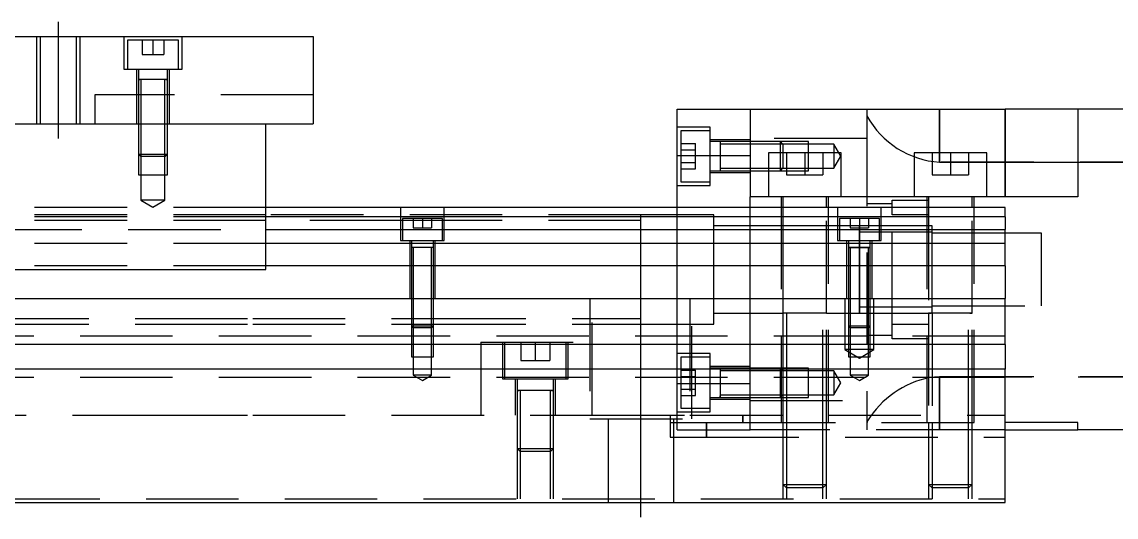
# Model space of a CAD drawing. Extents: x -12 to 553, y -287 to 102.
# Drawn here: x 205 to 355.2, y -239 to -171 of the extents above; entities that cross this region are included whole.
import ezdxf

# ---------------------------------------------------------------- set-up
doc = ezdxf.new("R2010")
doc.units = 0
doc.linetypes.add('CENTER', pattern=[50.8, 31.75, -6.35, 6.35, -6.35])
doc.linetypes.add('DASHED', pattern=[19.05, 12.7, -6.35])
doc.layers.get('0').update_dxf_attribs({"linetype": 'CONTINUOUS'})
doc.layers.add('CENTER', color=1, linetype='CENTER')

msp = doc.modelspace()

# ---------------------------------------------------------------- linework, layer by layer
at = {"color": 7, "linetype": 'CONTINUOUS'}
for p, q in [((95, -172.99), (245, -172.99)), ((245, -172.99), (245, -184.99)), ((295, -189.337524), (295, -182.99)), ((295, -182.99), (305, -182.99)), ((305, -182.99), (305, -194.99)), ((305, -182.99), (340, -182.99)), ((340, -194.99), (340, -182.99)), ((350, -182.99), (340, -182.99)), ((350, -182.99), (350, -194.99)), ((371, -182.99), (350, -182.99)), ((95, -184.99), (245, -184.99)), ((238.5, -204.99), (238.5, -184.99)), ((300.9, -187.433646), (300.9, -188.01866)), ((300.9, -189.293604), (300.9, -189.573698)), ((317.5, -188.99), (307.5, -188.99)), ((307.5, -188.99), (307.5, -194.99)), ((317.5, -194.99), (317.5, -188.99)), ((337.5, -188.99), (327.5, -188.99)), ((327.5, -188.99), (327.5, -194.99)), ((337.5, -194.99), (337.5, -188.99)), ((295, -196.49), (295, -189.337524)), ((295, -189.337524), (305, -189.337524)), ((300.9, -190.848714), (300.9, -191.433656)), ((305, -196.49), (305, -194.99)), ((350, -194.99), (305, -194.99)), ((340, -196.49), (238.5, -196.49)), ((340, -197.742272), (340, -196.49)), ((340, -197.742272), (238.5, -197.742272)), ((340, -197.742272), (340, -199.51668)), ((238.5, -199.51668), (340, -199.51668)), ((320, -204.99), (320, -198.989994)), ((340, -201.413076), (340, -199.51668)), ((340, -201.413076), (238.5, -201.413076)), ((340, -204.467372), (340, -201.413076)), ((181.5, -204.99), (238.5, -204.99)), ((340, -204.467372), (238.5, -204.467372)), ((340, -204.467372), (340, -208.99)), ((0, -208.99), (340, -208.99)), ((340, -215.29), (340, -208.99)), ((340, -215.29), (0, -215.29)), ((340, -215.29), (340, -218.69)), ((340, -218.69), (0, -218.69)), ((300.9, -218.546344), (300.9, -218.69)), ((300.9, -218.69), (300.9, -219.13136)), ((340, -236.99), (340, -218.69)), ((300.9, -220.406302), (300.9, -220.686396)), ((300.9, -221.961412), (300.9, -222.546354)), ((350, -225.99), (340, -225.99)), ((350, -226.99), (350, -225.99)), ((340, -226.99), (350, -226.99)), ((371, -226.99), (350, -226.99)), ((0, -236.99), (340, -236.99))]:
    msp.add_line(p, q, dxfattribs=at)
at = {"color": 3, "linetype": 'DASHED'}
for p, q in [((207.000006, -172.99), (207.000006, -184.99)), ((207.5, -172.99), (207.5, -184.99)), ((212.5, -184.99), (212.5, -172.99)), ((212.999994, -184.99), (212.999994, -172.99)), ((219, -172.99), (219, -177.49)), ((226.5, -173.49), (219.5, -173.49)), ((219.5, -173.49), (219.5, -177.49)), ((221.5, -173.49), (221.5, -175.49)), ((223, -173.49), (223, -175.49)), ((224.5, -173.49), (224.5, -175.49)), ((226.5, -177.49), (226.5, -173.49)), ((227, -177.49), (227, -172.99)), ((221.5, -175.49), (223, -175.49)), ((223, -175.49), (224.5, -175.49)), ((219, -177.49), (227, -177.49)), ((220.75, -177.49), (220.75, -184.99)), ((221, -177.49), (221, -178.89)), ((225, -178.89), (225, -177.49)), ((225.25, -184.99), (225.25, -177.49)), ((221, -178.885), (221, -178.89)), ((221, -178.89), (221.216462, -178.89)), ((221.216708, -178.89), (221, -178.89)), ((221, -178.89), (221, -178.895)), ((221, -178.89), (221, -184.99)), ((224.783332, -178.89), (221.216708, -178.89)), ((221.35, -178.89), (221.35, -184.99)), ((224.65, -184.99), (224.65, -178.89)), ((225, -178.89), (224.783332, -178.89)), ((224.783538, -178.89), (225, -178.89)), ((225, -178.89), (225, -178.885)), ((225, -178.895), (225, -178.89)), ((225, -184.99), (225, -178.89)), ((225, -180.99), (215, -180.99)), ((215, -180.99), (215, -184.99)), ((245, -180.99), (225, -180.99)), ((321, -182.99), (321, -183.606596)), ((331, -190.250598), (331, -182.99)), ((331, -182.99), (331, -188.99)), ((340, -182.99), (340, -194.99)), ((321, -183.606596), (321, -226.373404)), ((321, -183.606596), (321.037764, -183.91036)), ((221, -184.99), (221, -189.14)), ((221.000006, -184.99), (221.000002, -189.14)), ((221.35, -184.99), (221.35, -189.49)), ((224.65, -189.49), (224.65, -184.99)), ((224.999998, -189.14), (224.999994, -184.99)), ((225, -189.14), (225, -184.99)), ((299.5, -185.43365), (295, -185.43365)), ((295.5, -185.93365), (295.5, -189.43365)), ((299.5, -185.93365), (295.5, -185.93365)), ((299.5, -193.43365), (299.5, -185.43365)), ((295.5, -187.7016), (297.5, -187.7016)), ((297.5, -188.567626), (297.5, -187.7016)), ((305, -187.18365), (299.5, -187.18365)), ((300.9, -187.43365), (299.5, -187.43365)), ((300.9, -187.43365), (300.895, -187.43365)), ((300.9, -187.43365), (300.9, -187.650318)), ((305, -187.43365), (300.9, -187.43365)), ((300.905, -187.43365), (300.9, -187.43365)), ((300.9, -187.650318), (300.9, -188.018664)), ((305, -187.78365), (300.9, -187.78365)), ((321, -186.99), (305, -186.99)), ((309.15, -187.43365), (305, -187.43365)), ((309.15, -187.433654), (305, -187.433656)), ((309.5, -187.78365), (305, -187.78365)), ((309.15, -188.99), (309.15, -187.43365)), ((309.5, -187.78365), (309.15, -187.43365)), ((313, -187.433656), (309.15, -187.433654)), ((309.5, -187.78365), (309.5, -188.99)), ((313, -187.78365), (309.5, -187.78365)), ((313, -188.99), (313, -187.433656)), ((316.5, -187.78365), (313, -187.78365)), ((316.5, -187.78365), (316.5, -191.08365)), ((317.452628, -189.43365), (316.5, -187.78365)), ((221, -189.14), (225, -189.14)), ((221, -189.14), (221.35, -189.49)), ((221.000002, -189.14), (221.000006, -191.99)), ((224.65, -189.49), (225, -189.14)), ((224.999994, -191.99), (224.999998, -189.14)), ((295.5, -188.567626), (297.5, -188.567626)), ((297.5, -190.299676), (297.5, -188.567626)), ((300.9, -188.018664), (300.9, -189.43365)), ((309.15, -189.43365), (309.15, -188.99)), ((309.5, -188.99), (309.5, -189.43365)), ((310, -188.99), (310, -191.99)), ((312.5, -188.99), (312.5, -191.99)), ((313, -191.433646), (313, -188.99)), ((315, -188.99), (315, -191.99)), ((330, -188.99), (330, -191.99)), ((331, -188.99), (331, -190.250598)), ((332.5, -188.99), (332.5, -191.99)), ((335, -188.99), (335, -191.99)), ((224.65, -189.49), (221.35, -189.49)), ((221.35, -189.49), (221.35, -191.99)), ((224.65, -191.99), (224.65, -189.49)), ((295.5, -189.43365), (295.5, -192.93365)), ((295.5, -190.299676), (297.5, -190.299676)), ((297.5, -191.165702), (297.5, -190.299676)), ((300.9, -189.43365), (300.9, -190.84871)), ((309.15, -191.43365), (309.15, -189.43365)), ((309.5, -189.43365), (309.5, -191.08365)), ((316.5, -191.08365), (317.452628, -189.43365)), ((331, -190.250598), (337.5, -190.250598)), ((363, -190.250598), (331, -190.250598)), ((337.5, -190.250598), (350, -190.250598)), ((350, -190.250598), (360.500006, -190.250598)), ((221.000006, -191.99), (224.999994, -191.99)), ((221.35, -191.99), (221.35, -195.49)), ((224.65, -195.49), (224.65, -191.99)), ((295.5, -191.165702), (297.5, -191.165702)), ((299.5, -191.43365), (300.9, -191.43365)), ((299.5, -191.68365), (305, -191.68365)), ((300.895, -191.43365), (300.9, -191.43365)), ((300.9, -190.84871), (300.9, -191.216942)), ((300.9, -191.08365), (305, -191.08365)), ((300.9, -191.216942), (300.9, -191.43365)), ((300.9, -191.43365), (305, -191.43365)), ((300.9, -191.43365), (300.905, -191.43365)), ((305, -191.08365), (307.5, -191.08365)), ((305, -191.433646), (307.5, -191.433646)), ((305, -191.43365), (307.5, -191.43365)), ((307.5, -191.08365), (309.5, -191.08365)), ((307.5, -191.433646), (309.15, -191.433648)), ((307.5, -191.43365), (309.15, -191.43365)), ((309.15, -191.43365), (309.5, -191.08365)), ((309.15, -191.433648), (313, -191.433646)), ((309.5, -191.08365), (313, -191.08365)), ((310, -191.99), (312.5, -191.99)), ((312.5, -191.99), (315, -191.99)), ((313, -191.08365), (316.5, -191.08365)), ((330, -191.99), (332.5, -191.99)), ((332.5, -191.99), (335, -191.99)), ((295, -193.43365), (299.5, -193.43365)), ((295.5, -192.93365), (299.5, -192.93365)), ((309.25, -194.99), (309.25, -225.99)), ((309.5, -194.99), (309.5, -196.49)), ((315.5, -196.49), (315.5, -194.99)), ((315.75, -225.99), (315.75, -194.99)), ((329.25, -194.99), (329.25, -225.99)), ((329.5, -194.99), (329.5, -196.49)), ((335.5, -196.49), (335.5, -194.99)), ((335.75, -225.99), (335.75, -194.99)), ((238.5, -196.49), (181.5, -196.49)), ((224.65, -195.49), (221.35, -195.49)), ((221.35, -195.49), (223, -196.442628)), ((223, -196.442628), (224.65, -195.49)), ((257, -196.49), (257, -200.99)), ((263, -200.99), (263, -196.49)), ((295, -208.99), (295, -196.49)), ((305, -208.99), (305, -196.49)), ((309.5, -196.49), (309.5, -208.99)), ((315.5, -210.995), (315.5, -196.49)), ((317, -196.49), (317, -200.99)), ((324.5, -195.99), (321, -195.99)), ((323, -200.99), (323, -196.49)), ((324.5, -195.49), (329.5, -195.49)), ((324.5, -196.49), (324.5, -195.49)), ((324.5, -197.49), (324.5, -196.49)), ((329.5, -196.49), (329.5, -210.995)), ((335.5, -210.995), (335.5, -196.49)), ((238.5, -197.742272), (181.5, -197.742272)), ((238.5, -197.49), (198, -197.49)), ((238.5, -198.24), (198, -198.24)), ((290, -197.49), (238.5, -197.49)), ((257.25, -198.24), (238.5, -198.24)), ((262.75, -197.99), (257.25, -197.99)), ((257.25, -197.99), (257.25, -200.99)), ((262.75, -198.24), (257.25, -198.24)), ((258.75, -197.99), (258.75, -199.29)), ((260, -197.99), (260, -199.29)), ((261.25, -197.99), (261.25, -199.29)), ((262.75, -200.99), (262.75, -197.99)), ((290, -198.24), (262.75, -198.24)), ((290, -197.49), (289.995, -197.49)), ((290, -198.038872), (290, -197.49)), ((290.005, -197.49), (290, -197.49)), ((295, -197.49), (290, -197.49)), ((290, -204.789934), (290, -198.038872)), ((300, -197.49), (295, -197.49)), ((300, -204.99), (300, -197.49)), ((322.75, -197.99), (317.25, -197.99)), ((317.25, -197.99), (317.25, -200.99)), ((318.75, -197.99), (318.75, -199.29)), ((320, -197.99), (320, -199.29)), ((321.25, -197.99), (321.25, -199.29)), ((322.75, -200.99), (322.75, -197.99)), ((324.5, -212.49), (324.5, -197.49)), ((329.5, -197.49), (324.5, -197.49)), ((181.5, -199.51668), (238.5, -199.51668)), ((258.75, -199.29), (260, -199.29)), ((260, -199.29), (261.25, -199.29)), ((305, -198.99), (300, -198.99)), ((309.5, -198.99), (305, -198.99)), ((315.5, -198.99), (309.5, -198.99)), ((317.25, -198.99), (315.5, -198.99)), ((320.005, -198.99), (317.25, -198.99)), ((318.75, -199.29), (320, -199.29)), ((321, -198.99), (319.995, -198.99)), ((320, -210.990006), (320, -198.989994)), ((320, -198.99), (320, -204.789964)), ((320, -199.664966), (320, -198.99)), ((320, -199.29), (321.25, -199.29)), ((322.75, -198.99), (321, -198.99)), ((324.5, -198.99), (322.75, -198.99)), ((329.5, -198.99), (324.5, -198.99)), ((330, -198.99), (329.5, -198.99)), ((330, -204.99), (330, -198.99)), ((257, -200.99), (263, -200.99)), ((258.25, -200.99), (258.25, -208.99)), ((258.5, -200.99), (258.5, -201.99)), ((261.5, -201.99), (261.5, -200.99)), ((261.75, -208.99), (261.75, -200.99)), ((317, -200.99), (323, -200.99)), ((318.25, -200.99), (318.25, -208.99)), ((318.5, -200.99), (318.5, -201.99)), ((320, -199.865), (320, -210.115)), ((321, -199.865), (320, -199.865)), ((322.75, -199.865), (321, -199.865)), ((321.5, -201.99), (321.5, -200.99)), ((321.75, -208.99), (321.75, -200.99)), ((324.5, -199.865), (322.75, -199.865)), ((329.5, -199.865), (324.5, -199.865)), ((330, -199.865), (329.5, -199.865)), ((335.5, -199.99), (330, -199.99)), ((340, -199.99), (335.5, -199.99)), ((345, -199.99), (340, -199.99)), ((345, -204.99), (345, -199.99)), ((238.5, -201.413076), (181.5, -201.413076)), ((258.5, -201.985), (258.5, -201.99)), ((258.624678, -201.99), (258.5, -201.99)), ((258.5, -201.99), (258.5, -201.995)), ((258.5, -201.99), (258.5, -208.99)), ((259.998804, -201.99), (258.624678, -201.99)), ((258.75, -201.99), (258.75, -208.99)), ((261.37533, -201.99), (259.998804, -201.99)), ((261.25, -208.99), (261.25, -201.99)), ((261.5, -201.99), (261.37533, -201.99)), ((261.5, -201.99), (261.5, -201.985)), ((261.5, -201.995), (261.5, -201.99)), ((261.5, -208.99), (261.5, -201.99)), ((318.5, -201.985), (318.5, -201.99)), ((318.5, -201.99), (318.62467, -201.99)), ((318.624678, -201.99), (318.5, -201.99)), ((318.5, -201.99), (318.5, -208.99)), ((318.5, -201.99), (318.5, -201.995)), ((318.62467, -201.99), (321.375392, -201.99)), ((319.998804, -201.99), (318.624678, -201.99)), ((318.75, -201.99), (318.75, -208.99)), ((321.37533, -201.99), (319.998804, -201.99)), ((321.25, -208.99), (321.25, -201.99)), ((321.5, -201.99), (321.37533, -201.99)), ((321.375392, -201.99), (321.5, -201.99)), ((321.5, -201.99), (321.5, -201.985)), ((321.5, -208.99), (321.5, -201.99)), ((321.5, -201.995), (321.5, -201.99)), ((238.5, -204.467372), (181.5, -204.467372)), ((290, -205.190056), (290, -204.789934)), ((290, -208.99023), (290, -205.190056)), ((300, -208.99), (300, -204.99)), ((320, -204.789964), (320, -210.989164)), ((330, -210.99), (330, -204.99)), ((345, -209.99), (345, -204.99)), ((258.5, -208.99), (258.5, -212.74)), ((258.500006, -208.99), (258.500006, -212.740006)), ((258.75, -208.99), (258.75, -212.99)), ((261.25, -212.99), (261.25, -208.99)), ((261.499994, -212.740006), (261.499994, -208.99)), ((261.5, -212.74), (261.5, -208.99)), ((283, -208.99), (283, -225.49)), ((283.291796, -224.99), (283.291796, -208.99)), ((290, -211.940962), (290, -208.99023)), ((295, -215.29), (295, -208.99)), ((296.708204, -208.99), (296.708204, -224.99)), ((297, -225.49), (297, -208.99)), ((300, -212.49), (300, -208.99)), ((305, -215.29), (305, -208.99)), ((309.5, -208.99), (309.5, -210.99)), ((318, -208.99), (318, -215.99)), ((318.5, -208.99), (318.5, -212.74)), ((318.500006, -208.99), (318.500006, -212.740006)), ((318.75, -208.99), (318.75, -212.99)), ((320, -210.990006), (320, -210.115)), ((320, -210.115), (330, -210.115)), ((321.25, -212.99), (321.25, -208.99)), ((321.499994, -212.740006), (321.499994, -208.99)), ((321.5, -212.74), (321.5, -208.99)), ((322, -215.99), (322, -208.99)), ((330, -209.99), (345, -209.99)), ((201.5, -211.74), (223.291796, -211.74)), ((223.291796, -211.74), (236.708204, -211.74)), ((236.708204, -211.74), (258.5, -211.74)), ((258.5, -211.74), (258.75, -211.74)), ((258.75, -211.74), (261.25, -211.74)), ((261.25, -211.74), (261.5, -211.74)), ((261.5, -211.74), (283.291796, -211.74)), ((283.291796, -211.74), (290, -211.74)), ((300, -210.99), (305, -210.99)), ((305, -210.99), (309.39999, -210.99)), ((309.39999, -210.99), (309.5, -210.99)), ((309.5, -210.985), (309.5, -210.99)), ((309.849602, -210.99), (309.5, -210.99)), ((309.5, -210.99), (309.5, -215.29)), ((309.5, -210.99), (309.5, -210.995)), ((315.15035, -210.99), (309.849602, -210.99)), ((310, -210.99), (310, -215.29)), ((315, -225.99), (315, -210.99)), ((315.5, -210.99), (315.15035, -210.99)), ((315.5, -225.99), (315.5, -210.985)), ((315.500006, -210.99), (315.60001, -210.99)), ((315.60001, -210.99), (320.005, -210.99)), ((319.995, -210.99), (329.39999, -210.99)), ((320, -210.989164), (320, -210.99)), ((320.005, -210.99), (329.5, -210.99)), ((329.39999, -210.99), (329.5, -210.99)), ((329.5, -210.985), (329.5, -225.99)), ((329.5, -210.99), (329.84965, -210.99)), ((329.849602, -210.99), (329.5, -210.99)), ((335.15035, -210.99), (329.849602, -210.99)), ((330, -210.99), (330, -225.99)), ((335, -225.99), (335, -210.99)), ((335.150204, -210.99), (335.5, -210.99)), ((335.5, -210.99), (335.15035, -210.99)), ((335.5, -225.99), (335.5, -210.985)), ((201.5, -212.49), (223.291796, -212.49)), ((223.291796, -212.49), (236.708204, -212.49)), ((236.708204, -212.49), (258.5, -212.49)), ((258.5, -212.49), (258.75, -212.49)), ((258.5, -212.74), (261.5, -212.74)), ((258.5, -212.74), (258.75, -212.99)), ((258.500006, -212.740006), (258.500006, -215.29)), ((258.75, -212.49), (261.25, -212.49)), ((261.25, -212.99), (258.75, -212.99)), ((258.75, -212.99), (258.75, -216.99)), ((261.25, -212.49), (261.5, -212.49)), ((261.25, -212.99), (261.5, -212.74)), ((261.25, -216.99), (261.25, -212.99)), ((261.499994, -215.29), (261.499994, -212.740006)), ((261.5, -212.49), (283.291796, -212.49)), ((283.291796, -212.49), (290, -212.49)), ((289.995, -212.49), (290, -212.49)), ((290, -212.489332), (290, -211.940962)), ((290, -212.49), (290, -212.489332)), ((290, -212.49), (290.005, -212.49)), ((290, -212.49), (295, -212.49)), ((295, -212.49), (296.708204, -212.49)), ((296.708204, -212.49), (300, -212.49)), ((318.5, -212.74), (321.5, -212.74)), ((318.5, -212.74), (318.75, -212.99)), ((318.500006, -212.740006), (318.500006, -215.29)), ((321.25, -212.99), (318.75, -212.99)), ((318.75, -212.99), (318.75, -216.99)), ((321.25, -212.99), (321.5, -212.74)), ((321.25, -216.99), (321.25, -212.99)), ((321.499994, -215.29), (321.499994, -212.740006)), ((324.5, -212.49), (329.5, -212.49)), ((324.5, -214.49), (324.5, -212.49)), ((340, -214.14), (0, -214.14)), ((321, -213.99), (324.5, -213.99)), ((329.5, -214.49), (324.5, -214.49)), ((258.500006, -215.29), (258.500006, -216.99)), ((261.499994, -216.99), (261.499994, -215.29)), ((268, -214.99), (268, -215.29)), ((268, -214.99), (283, -214.99)), ((268, -215.29), (268, -218.69)), ((271, -214.99), (271, -219.99)), ((271.25, -214.99), (271.25, -215.29)), ((271.25, -215.29), (271.25, -218.69)), ((273.5, -214.99), (273.5, -217.49)), ((275.5, -214.99), (275.5, -217.49)), ((277.5, -214.99), (277.5, -217.49)), ((279.75, -215.29), (279.75, -214.99)), ((279.75, -218.69), (279.75, -215.29)), ((280, -219.99), (280, -214.99)), ((295, -218.69), (295, -215.29)), ((305, -218.69), (305, -215.29)), ((309.5, -215.29), (309.5, -218.69)), ((310, -215.29), (310, -218.69)), ((322, -215.99), (318, -215.99)), ((318, -215.99), (320, -217.1447)), ((318.500006, -215.29), (318.500006, -216.99)), ((320, -217.1447), (322, -215.99)), ((321.499994, -216.99), (321.499994, -215.29)), ((258.500006, -216.99), (261.499994, -216.99)), ((258.75, -216.99), (258.75, -219.49)), ((261.25, -219.49), (261.25, -216.99)), ((273.5, -217.49), (275.5, -217.49)), ((275.5, -217.49), (277.5, -217.49)), ((299.5, -216.54635), (295, -216.54635)), ((295.5, -217.04635), (295.5, -218.69)), ((296.708204, -217.04635), (295.5, -217.04635)), ((299.5, -217.04635), (296.708204, -217.04635)), ((299.5, -224.54635), (299.5, -216.54635)), ((318.500006, -216.99), (321.499994, -216.99)), ((318.75, -216.99), (318.75, -219.49)), ((321.25, -219.49), (321.25, -216.99)), ((268, -218.69), (268, -224.99)), ((271.25, -218.69), (271.25, -219.99)), ((279.75, -219.99), (279.75, -218.69)), ((295, -220.642476), (295, -218.69)), ((295.5, -218.69), (295.5, -220.54635)), ((295.5, -218.814298), (297.5, -218.814298)), ((297.5, -219.680324), (297.5, -218.814298)), ((305, -218.29635), (299.5, -218.29635)), ((300.9, -218.54635), (299.5, -218.54635)), ((300.9, -218.54635), (300.895, -218.54635)), ((300.9, -218.54635), (300.9, -218.689586)), ((300.905, -218.54635), (300.9, -218.54635)), ((305, -218.54635), (300.9, -218.54635)), ((300.9, -218.689586), (300.9, -218.763016)), ((300.9, -218.763016), (300.9, -219.131362)), ((305, -218.89635), (300.9, -218.89635)), ((300.9, -219.131362), (300.9, -220.54635)), ((309.15, -218.54635), (305, -218.54635)), ((309.15, -218.546352), (305, -218.546354)), ((305, -225.99), (305, -218.69)), ((309.5, -218.89635), (305, -218.89635)), ((309.15, -218.69), (309.15, -218.54635)), ((309.29365, -218.69), (309.15, -218.54635)), ((309.5, -218.546354), (309.15, -218.546352)), ((309.15, -220.54635), (309.15, -218.69)), ((309.5, -218.89635), (309.29365, -218.69)), ((310, -218.546354), (309.5, -218.546354)), ((309.5, -218.69), (309.5, -225.99)), ((313, -218.89635), (309.5, -218.89635)), ((313, -218.546354), (310, -218.546354)), ((310, -218.69), (310, -225.99)), ((313, -222.546344), (313, -218.546354)), ((316.5, -218.89635), (313, -218.89635)), ((316.5, -218.89635), (316.5, -222.19635)), ((317.452628, -220.54635), (316.5, -218.89635)), ((340, -219.84), (0, -219.84)), ((261.25, -219.49), (258.75, -219.49)), ((258.75, -219.49), (260, -220.211688)), ((260, -220.211688), (261.25, -219.49)), ((271, -219.99), (280, -219.99)), ((272.75, -219.99), (272.75, -224.99)), ((273, -219.99), (273, -221.595)), ((278, -221.595), (278, -219.99)), ((278.25, -224.99), (278.25, -219.99)), ((295, -220.642476), (305, -220.642476)), ((295, -226.99), (295, -220.642476)), ((295.5, -219.680324), (297.5, -219.680324)), ((295.5, -220.54635), (295.5, -224.04635)), ((297.5, -221.412374), (297.5, -219.680324)), ((300.9, -220.54635), (300.9, -221.961408)), ((309.15, -222.54635), (309.15, -220.54635)), ((316.5, -222.19635), (317.452628, -220.54635)), ((321.25, -219.49), (318.75, -219.49)), ((318.75, -219.49), (320, -220.211688)), ((320, -220.211688), (321.25, -219.49)), ((331, -219.729402), (329.619728, -219.83908)), ((331, -219.729402), (363, -219.729402)), ((335, -219.729402), (331, -219.729402)), ((331, -226.99), (331, -219.729402)), ((331, -219.729402), (331, -226.99)), ((335.5, -219.729402), (335, -219.729402)), ((340, -219.729402), (335.5, -219.729402)), ((363, -219.729402), (340, -219.729402)), ((273, -221.585), (273, -224.99)), ((273, -221.59), (273.257448, -221.59)), ((273.257468, -221.59), (273, -221.59)), ((277.742552, -221.59), (273.257468, -221.59)), ((273.4, -221.59), (273.4, -224.99)), ((277.6, -224.99), (277.6, -221.59)), ((278, -221.59), (277.742552, -221.59)), ((277.742602, -221.59), (278, -221.59)), ((278, -224.99), (278, -221.585)), ((295.5, -221.412374), (297.5, -221.412374)), ((295.5, -222.2784), (297.5, -222.2784)), ((297.5, -222.2784), (297.5, -221.412374)), ((300.9, -221.961408), (300.9, -222.32964)), ((300.9, -222.19635), (305, -222.19635)), ((300.9, -222.32964), (300.9, -222.54635)), ((300.9, -222.54635), (300.9, -222.329682)), ((305, -222.19635), (309.5, -222.19635)), ((305, -222.19635), (309.5, -222.19635)), ((309.15, -222.54635), (309.5, -222.19635)), ((309.5, -222.19635), (313, -222.19635)), ((313, -222.19635), (316.5, -222.19635)), ((299.5, -222.54635), (300.905, -222.54635)), ((299.5, -222.79635), (305, -222.79635)), ((300.895, -222.54635), (305, -222.546346)), ((305, -222.546344), (309.15, -222.546346)), ((305, -222.546346), (309.15, -222.54635)), ((305, -222.99), (321, -222.99)), ((305, -222.99), (321, -222.99)), ((309.15, -222.546346), (313, -222.546344)), ((116.708204, -224.99), (223.291796, -224.99)), ((223.291796, -224.99), (236.708204, -224.99)), ((236.708204, -224.99), (283.291796, -224.99)), ((273, -224.99), (273, -229.59)), ((273.000006, -224.99), (273.000002, -229.59)), ((273.4, -224.99), (273.4, -229.99)), ((277.6, -229.99), (277.6, -224.99)), ((277.999998, -229.59), (277.999994, -224.99)), ((278, -229.59), (278, -224.99)), ((283.291796, -224.99), (296.708204, -224.99)), ((283.291796, -224.99), (296.708204, -224.99)), ((294, -224.99), (294, -225.99)), ((295, -224.54635), (299.5, -224.54635)), ((295.5, -224.04635), (299.5, -224.04635)), ((296.708204, -224.99), (340, -224.99)), ((304, -225.99), (304, -224.99)), ((304, -224.99), (304, -225.99)), ((283, -225.49), (297, -225.49)), ((285.5, -225.49), (285.5, -236.99)), ((294, -225.99), (304, -225.99)), ((294, -225.99), (294, -227.99)), ((294.5, -236.99), (294.5, -225.49)), ((299, -227.99), (299, -225.99)), ((299, -225.99), (299, -227.99)), ((304, -225.99), (340, -225.99)), ((305, -226.99), (305, -225.99)), ((309.5, -225.99), (309.5, -234.49)), ((309.500006, -225.99), (309.500002, -234.49)), ((310, -225.99), (310, -234.99)), ((315, -234.99), (315, -225.99)), ((315.499998, -234.49), (315.499994, -225.99)), ((315.5, -234.49), (315.5, -225.99)), ((321.033404, -226.088776), (321, -226.373404)), ((321, -226.373404), (321, -226.99)), ((321.131428, -225.77498), (321.033404, -226.088776)), ((329.5, -225.99), (329.5, -234.49)), ((329.500006, -225.99), (329.500002, -234.49)), ((330, -225.99), (330, -234.99)), ((335, -234.99), (335, -225.99)), ((335.499998, -234.49), (335.499994, -225.99)), ((335.5, -234.49), (335.5, -225.99)), ((294, -227.99), (299, -227.99)), ((295, -226.99), (305, -226.99)), ((299, -227.99), (340, -227.99)), ((335, -226.99), (305, -226.99)), ((335.5, -226.99), (335, -226.99)), ((340, -226.99), (335.5, -226.99)), ((273, -229.59), (278, -229.59)), ((273, -229.59), (273.4, -229.99)), ((273.000002, -229.59), (273.000006, -236.49)), ((277.6, -229.99), (278, -229.59)), ((277.999994, -236.49), (277.999998, -229.59)), ((277.6, -229.99), (273.4, -229.99)), ((273.4, -229.99), (273.4, -236.49)), ((277.6, -236.49), (277.6, -229.99)), ((309.5, -234.49), (315.5, -234.49)), ((309.5, -234.49), (310, -234.99)), ((309.500002, -234.49), (309.500006, -236.49)), ((315, -234.99), (310, -234.99)), ((310, -234.99), (310, -236.49)), ((315, -234.99), (315.5, -234.49)), ((315, -236.49), (315, -234.99)), ((315.499994, -236.49), (315.499998, -234.49)), ((329.5, -234.49), (335.5, -234.49)), ((329.5, -234.49), (330, -234.99)), ((329.500002, -234.49), (329.500006, -236.49)), ((335, -234.99), (330, -234.99)), ((330, -234.99), (330, -236.49)), ((335, -234.99), (335.5, -234.49)), ((335, -236.49), (335, -234.99)), ((335.499994, -236.49), (335.499998, -234.49)), ((12.499994, -236.49), (340, -236.49))]:
    msp.add_line(p, q, dxfattribs=at)
for centre, radius, start, end in [((331.811246, -177.979102), 12.298282, 208.83464497, 266.2177859), ((332.208677, -232.57832), 12.999649, 101.48756923, 148.44290689)]:
    msp.add_arc(centre, radius, start, end, dxfattribs=at)
at = {"layer": 'CENTER', "color": 1, "linetype": 'CENTER'}
for p, q in [((210, -170.99), (210, -186.99)), ((290, -238.99), (290, -206.99))]:
    msp.add_line(p, q, dxfattribs=at)

doc.saveas('drawing.dxf')
